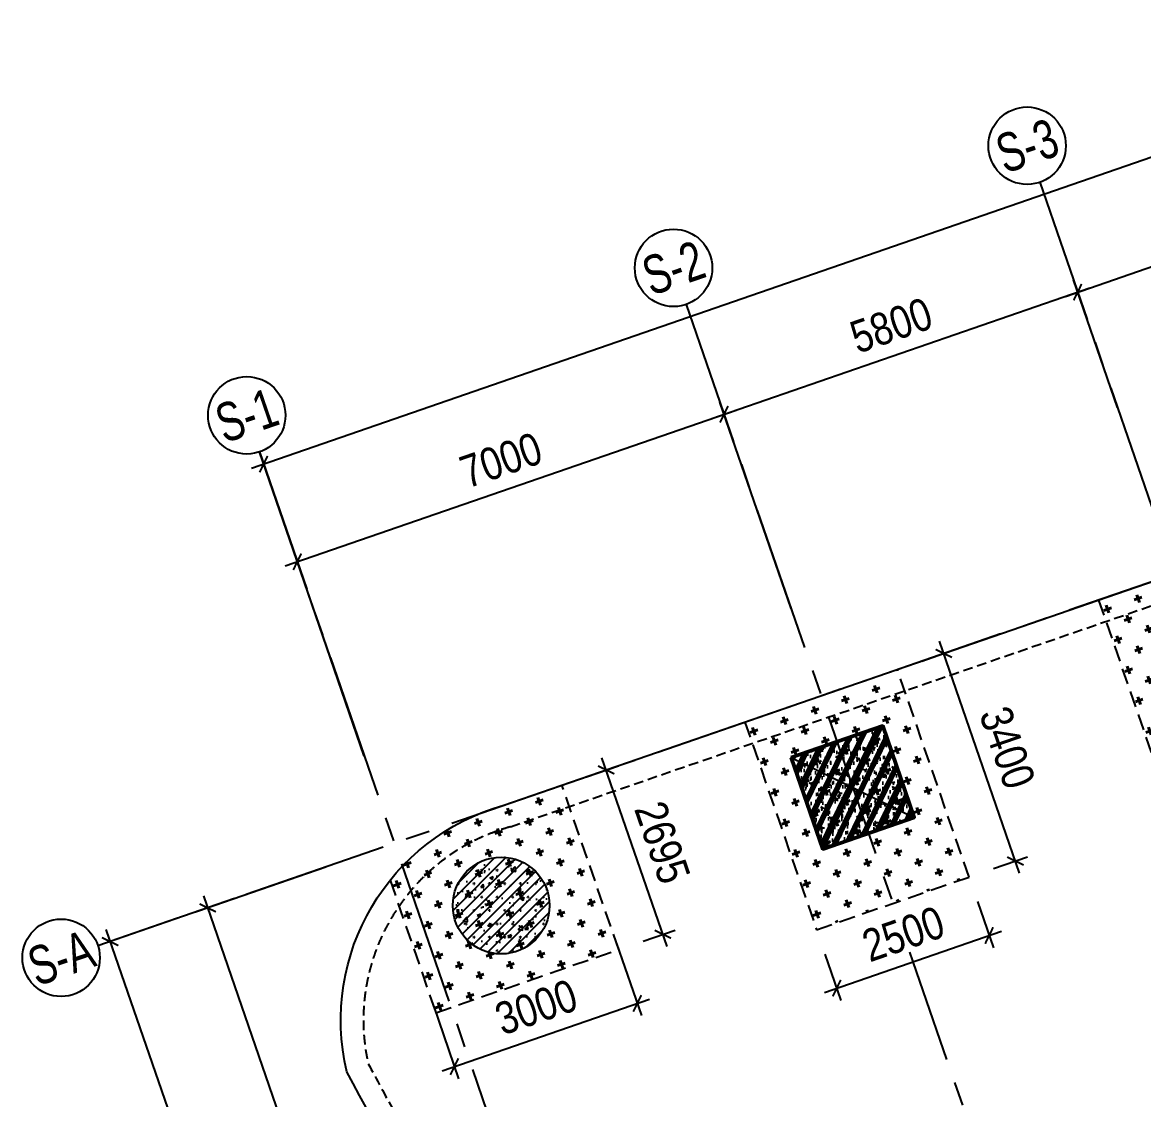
# Model space of a CAD drawing. Header units: millimetres. Extents: x -80883 to 1826631, y -376836 to 309394.
# Drawn here: x 1294282 to 1311664, y -304718 to -288030 of the extents above; entities that cross this region are included whole.
import ezdxf
from ezdxf.enums import TextEntityAlignment as Align

# ---------------------------------------------------------------- set-up
doc = ezdxf.new("R2010")
doc.units = ezdxf.units.MM
doc.header["$LTSCALE"] = 100
doc.header["$PDMODE"] = 32
doc.header["$PDSIZE"] = 2.5
for name, pattern in [('CENTER2', [1.125, 0.75, -0.125, 0.125, -0.125]), ('DASHED', [4.5, 3, -1.5]), ('HIDDEN', [0.375, 0.25, -0.125])]:
    doc.linetypes.add(name, pattern=pattern)
doc.layers.add('0-Hatch', color=250, linetype='Continuous', lineweight=40)
doc.layers.add('KT-Net cot vach', color=6, linetype='Continuous', lineweight=50)
for name, color, linetype in [('0-khuat', 3, 'HIDDEN'), ('A-GLAZ', 135, 'Continuous'), ('ccu11-Khuat', 9, 'DASHED'), ('ccu11-Thay', 7, 'Continuous'), ('ccu12-Hatch', 250, 'Continuous'), ('ccu12-Truc', 13, 'CENTER2'), ('KC-Betong', 6, 'Continuous'), ('KC2-DIM', 251, 'Continuous'), ('KT-Dim', 8, 'Continuous'), ('Xref_ST_MBDV Cot vach 30.7.2022|Xref_ST_MBDV Cot vach 30.7.2022|Xref_ST_MBDV Cot vach 30.7.2022|Xref_ST_MBDV Cot vach 30.7.2022|A-GRID-SYM', 50, 'Continuous')]:
    doc.layers.add(name, color=color, linetype=linetype)
doc.styles.add('Arial Narrow', font='ARIALN.TTF')
doc.styles.add('HBA-Text', font='GOTHIC.TTF')
doc.dimstyles.new('ccu12-200', dxfattribs={"dimscale": 200, "dimtxt": 2.5, "dimasz": 1, "dimexe": 1, "dimexo": 2, "dimgap": 1, "dimtad": 1, "dimdec": 0, "dimrnd": 5, "dimdsep": 46, "dimtxsty": 'Arial Narrow', "dimblk": 'ARCHTICK', "dimcen": -1, "dimdle": 1, "dimclrd": 256, "dimclre": 256, "dimclrt": 3, "dimadec": 0, "dimazin": 2, "dimtfac": 0.1, "dimtdec": 0, "dimtmove": 0, "dimatfit": 1, "dimldrblk": 'ARCHTICK', "dimfxl": 1, "dimtvp": 0.8333333333333334, "dimtolj": 1, "dimtzin": 12, "dimarcsym": 0})

# ---------------------------------------------------------------- blocks, each defined once
blk = doc.blocks.new('_ARCHTICK')
at = {"color": 0, "linetype": 'ByBlock', "const_width": 0.15}
blk.add_lwpolyline([(-0.5, -0.5), (0.5, 0.5)], dxfattribs=at)
blk = doc.blocks.new('*D996')
at = {"layer": 'Defpoints', "color": 0, "transparency": 16777216}
for p in [(308278.6622819378, -57855.77754066592, 5.460132575568766e-05), (312200.1974805766, -66552.32350938718, 5.460132620688229e-05), (309168.2030321773, -67599.11391979485)]:
    blk.add_point(p, dxfattribs=at)
at = {"layer": 'KT-Dim', "lineweight": -2, "transparency": 16777216}
for p, q in [((307900.5621193004, -57986.31591438611), (305878.8043469756, -58684.32400254539)), ((306002.5852414343, -58430.00473436658), (309233.4722190374, -67788.16400111368)), ((311822.0973179392, -66682.86188310738), (308979.1529508586, -67664.383106655))]:
    blk.add_line(p, q, dxfattribs=at)
at = {"layer": 'KT-Dim', "lineweight": -2, "transparency": 16777216, "xscale": 200, "yscale": 200, "zscale": 200}
for p, rotation in [((306067.8544282943, -58619.05481568532), 109.0471379637702), ((309168.2030321773, -67599.11391979494), 289.0471379637702)]:
    blk.add_blockref('_ARCHTICK', p, dxfattribs=dict(at, rotation=rotation))
at = {"layer": 'KT-Dim', "color": 3, "transparency": 16777216, "insert": (308048.3884736744, -62960.50347152674), "char_height": 500, "attachment_point": 5, "rotation": 289.0471379637702, "style": 'Arial Narrow'}
blk.add_mtext('\\A1;9500', dxfattribs=at)
blk = doc.blocks.new('GRID-SYM-flat-103')
at = {"layer": 'Xref_ST_MBDV Cot vach 30.7.2022|Xref_ST_MBDV Cot vach 30.7.2022|Xref_ST_MBDV Cot vach 30.7.2022|Xref_ST_MBDV Cot vach 30.7.2022|A-GRID-SYM'}
blk.add_circle((7.814746150539778e-20, 1.307624847908942e-17, 4.374695749536969e-07), 900.0000000000003, dxfattribs=at)
at = {"layer": 'Xref_ST_MBDV Cot vach 30.7.2022|Xref_ST_MBDV Cot vach 30.7.2022|Xref_ST_MBDV Cot vach 30.7.2022|Xref_ST_MBDV Cot vach 30.7.2022|A-GRID-SYM', "style": 'HBA-Text'}
blk.add_attdef('GRID', text='', height=900.0000000000003, rotation=19.04713795291325, dxfattribs=at).set_placement((7.814746150539778e-20, 1.307624847908942e-17, 4.374695749536969e-07), align=Align.MIDDLE_CENTER)
blk = doc.blocks.new('*D959')
at = {"layer": 'Defpoints', "color": 0, "transparency": 16777216}
for p in [(306860.7866720461, -58345.29644211305, 5.460132575568766e-05), (323836.0342480005, -104142.8937520662), (320490.9259154584, -105297.7861451339)]:
    blk.add_point(p, dxfattribs=at)
at = {"layer": 'KT-Dim', "lineweight": -2, "transparency": 16777216}
for p, q in [((306482.6865094086, -58475.83481583325), (304366.4036963392, -59206.47749745195)), ((304490.1845907979, -58952.15822927312), (320556.1951023185, -105486.8362264527)), ((323457.9340853631, -104273.4321257864), (320301.8758341396, -105363.055331994))]:
    blk.add_line(p, q, dxfattribs=at)
at = {"layer": 'KT-Dim', "lineweight": -2, "transparency": 16777216, "xscale": 200, "yscale": 200, "zscale": 200}
for p, rotation in [((304555.453777658, -59141.20831059189), 109.0471379637702), ((320490.9259154584, -105297.7861451339), 289.0471379637702)]:
    blk.add_blockref('_ARCHTICK', p, dxfattribs=dict(at, rotation=rotation))
at = {"layer": 'KT-Dim', "color": 3, "transparency": 16777216, "insert": (312953.5495899968, -82070.91633164953), "char_height": 500, "attachment_point": 5, "rotation": 289.0471379637702, "style": 'Arial Narrow'}
blk.add_mtext('\\A1;48830', dxfattribs=at)
blk = doc.blocks.new('*D965')
at = {"layer": 'Defpoints', "color": 0, "transparency": 16777216}
for p in [(363163.4852022186, -37115.10992757117), (306934.025148161, -51743.49375239976), (308410.2467223767, -56019.18170276831, 4.862310228169464e-05)]:
    blk.add_point(p, dxfattribs=at)
at = {"layer": 'KT-Dim', "lineweight": -2, "transparency": 16777216}
for p, q in [((363032.9430114967, -36737.011082768), (361621.9925326421, -32650.37255480103)), ((361876.3130504047, -32774.15088184165), (306744.9757257595, -51808.76484776071)), ((308279.7045316547, -55641.08285796514), (306868.7540528001, -51554.44432999816))]:
    blk.add_line(p, q, dxfattribs=at)
at = {"layer": 'KT-Dim', "lineweight": -2, "transparency": 16777216, "xscale": 200, "yscale": 200, "zscale": 200}
for p, rotation in [((361687.2636280031, -32839.42197720261), 19.0477163778953), ((306934.0251481611, -51743.49375239975), 199.0477163778953)]:
    blk.add_blockref('_ARCHTICK', p, dxfattribs=dict(at, rotation=rotation))
at = {"layer": 'KT-Dim', "color": 3, "transparency": 16777216, "insert": (334162.0591472954, -41861.09962134295), "char_height": 500, "attachment_point": 5, "rotation": 19.047716377895316, "style": 'Arial Narrow'}
blk.add_mtext('\\A1;57925', dxfattribs=at)
blk = doc.blocks.new('*D966')
at = {"layer": 'Defpoints', "color": 0, "transparency": 16777216}
for p in [(314072.7511054397, -50971.46038248898), (315242.5389979252, -54359.71304566249), (308625.786151832, -56644.13458594675)]:
    blk.add_point(p, dxfattribs=at)
at = {"layer": 'KT-Dim', "lineweight": -2, "transparency": 16777216}
for p, q in [((307266.9481779592, -53321.15110943523), (314261.8011867585, -50906.19119562951)), ((315112.0006242059, -53981.61288302481), (314007.48191858, -50782.41030117021)), ((308495.2477781127, -56266.03442330906), (307390.7290724185, -53066.8318412567))]:
    blk.add_line(p, q, dxfattribs=at)
at = {"layer": 'KT-Dim', "lineweight": -2, "transparency": 16777216, "xscale": 200, "yscale": 200, "zscale": 200}
for p, rotation in [((314072.7511054396, -50971.46038248912), 19.04713796363416), ((307455.9982592781, -53255.88192257562), 199.0471379636342)]:
    blk.add_blockref('_ARCHTICK', p, dxfattribs=dict(at, rotation=rotation))
at = {"layer": 'KT-Dim', "color": 3, "transparency": 16777216, "insert": (310615.7937861466, -51683.31140909341), "char_height": 500, "attachment_point": 5, "rotation": 19.047137963634164, "style": 'Arial Narrow'}
blk.add_mtext('\\A1;7000', dxfattribs=at)
blk = doc.blocks.new('*D967')
at = {"layer": 'Defpoints', "color": 0, "transparency": 16777216}
for p in [(319555.2034636396, -49078.65396357757), (320302.8164631628, -51244.09075167369), (315242.5389979252, -54359.71304566249)]:
    blk.add_point(p, dxfattribs=at)
at = {"layer": 'KT-Dim', "lineweight": -2, "transparency": 16777216}
for p, q in [((313883.701024121, -51036.72956934941), (319744.2535449584, -49013.38477671809)), ((320172.2780894435, -50865.99058903602), (319489.9342767799, -48889.60388225879)), ((315112.0006242059, -53981.61288302481), (314007.4819185802, -50782.41030117088))]:
    blk.add_line(p, q, dxfattribs=at)
at = {"layer": 'KT-Dim', "lineweight": -2, "transparency": 16777216, "xscale": 200, "yscale": 200, "zscale": 200}
for p, rotation in [((319555.2034636395, -49078.6539635777), 19.04713796363416), ((314072.7511054398, -50971.46038248979), 199.0471379636342)]:
    blk.add_blockref('_ARCHTICK', p, dxfattribs=dict(at, rotation=rotation))
at = {"layer": 'KT-Dim', "color": 3, "transparency": 16777216, "insert": (316665.3963883274, -49594.6974295948), "char_height": 500, "attachment_point": 5, "rotation": 19.047137963634164, "style": 'Arial Narrow'}
blk.add_mtext('\\A1;5800', dxfattribs=at)
blk = doc.blocks.new('*D968')
at = {"layer": 'Defpoints', "color": 0, "transparency": 16777216}
for p in [(325037.6558218878, -47185.84754464898), (325785.2688217285, -49351.28433366484), (320302.8164631628, -51244.09075167369)]:
    blk.add_point(p, dxfattribs=at)
at = {"layer": 'KT-Dim', "lineweight": -2, "transparency": 16777216}
for p, q in [((325654.7304480092, -48973.18417102715), (324972.3866350281, -46996.79746333018)), ((319366.1533823207, -49143.92315043752), (325226.7059032066, -47120.57835778948)), ((320172.2780894435, -50865.99058903602), (319489.93427678, -48889.60388225899))]:
    blk.add_line(p, q, dxfattribs=at)
at = {"layer": 'KT-Dim', "lineweight": -2, "transparency": 16777216, "xscale": 200, "yscale": 200, "zscale": 200}
for p, rotation in [((325037.6558218877, -47185.84754464909), 19.04713796363416), ((319555.2034636396, -49078.6539635779), 199.0471379636342)]:
    blk.add_blockref('_ARCHTICK', p, dxfattribs=dict(at, rotation=rotation))
at = {"layer": 'KT-Dim', "color": 3, "transparency": 16777216, "insert": (322147.8487465513, -47701.89101067458), "char_height": 500, "attachment_point": 5, "rotation": 19.047137963634164, "style": 'Arial Narrow'}
blk.add_mtext('\\A1;5800', dxfattribs=at)
blk = doc.blocks.new('*U161')
h = blk.add_hatch()
h.set_pattern_fill('VATLIEU04', color=250, scale=40, style=0, pattern_type=2)
h.set_pattern_definition([(49.99999999999999, (550, -550), (286.9040730403014, -25.10085399303804), [30, -330]), (355, (550, -550), (-55.50053344520001, 300.8768534800047), [24, -264]), (100.4514, (573.908672, -552.091736), (231.4037526856086, 275.7758168243814), [25.496076, -280.4568448]), (46.18420000000001, (550, -470), (426.8964194502578, -66.20760573160723), [45, -495]), (96.6356, (585.574698, -475.5173228), (373.8650822194813, 389.6471483601767), [38.2441152, -420.6852]), (351.1842, (550, -470), (373.8647780534509, 389.6474403701299), [36, -396]), (21, (590, -490), (238.7628208473847, -161.0475562661355), [30, -330]), (326.0000000000001, (590, -490), (97.32613276863269, 290.0600180187412), [24, -264]), (71.4514, (609.8968932, -503.4206424), (336.089051432596, 129.012198683981), [25.496076, -280.4568448]), (37.50000000000001, (550, -550), (4.863942126916267, 133.1575415325246), [0, -260.8, 0, -268, 0, -265]), (7.499999999999999, (550, -550), (105.2278149768594, 157.7646847529441), [0, -152.8, 0, -254.8, 0, -101]), (327.5, (460.8, -550), (213.5289744689636, -9.021948693751902), [0, -100, 0, -312, 0, -414]), (317.5, (420.8, -550), (233.2744677369545, 40.04199293292709), [0, -130, 0, -207.2, 0, -294]), (45, (550, -550), (-120.2081528017131, 120.2081528017131), []), (45, (550, -501), (-120.2081528017131, 120.2081528017131), [])])
h.paths.add_polyline_path([(-475, 475), (1025, 475), (1025, -1025), (-475, -1025)])
at = {"color": 6, "ltscale": 0.25}
blk.add_lwpolyline([(-475, 475), (1025, 475), (1025, -1025), (-475, -1025)], close=True, dxfattribs=at)
at = {"layer": 'Defpoints', "linetype": 'ByBlock', "ltscale": 30}
for p, q in [((1025, 475), (-475, -1025)), ((-475, 475), (1025, -1025))]:
    blk.add_line(p, q, dxfattribs=at)
blk = doc.blocks.new('MBDVCOTVACH-T2-T6-PN')
at = {"layer": 'ccu12-Hatch', "ltscale": 0.5}
h = blk.add_hatch(dxfattribs=at)
h.set_pattern_fill('BETONG', color=256, scale=80, pattern_type=2)
h.set_pattern_definition([(0, (-1067882.122035017, 300749.4537652719), (0, 415.69219392), [10, -230]), (0, (-1067882.122035017, 300766.7742733519), (0, 415.69219392), [10, -230]), (120, (-1067882.122035017, 300749.4537652719), (-360.0000000896072, -207.8460969599999), [9.999999999999982, -229.9999999999997]), (120, (-1067867.122035017, 300758.114019352), (-360.0000000896072, -207.8460969599999), [9.999999999999982, -229.9999999999997]), (0, (-1067762.122035017, 300957.2998622319), (0, 415.69219392), [10, -230]), (0, (-1067762.122035017, 300974.620370312), (0, 415.69219392), [10, -230]), (120, (-1067762.122035017, 300957.2998622319), (-360.0000000896072, -207.8460969599999), [9.999999999999982, -229.9999999999997]), (120, (-1067747.122035017, 300965.9601163119), (-360.0000000896072, -207.8460969599999), [9.999999999999982, -229.9999999999997]), (59.99999999999999, (-1067872.122035017, 300749.4537652719), (-360.0000000896072, 207.84609696), [10, -230]), (59.99999999999999, (-1067887.122035017, 300758.114019352), (-360.0000000896072, 207.84609696), [10, -230]), (59.99999999999999, (-1067752.122035017, 300541.6076683119), (-360.0000000896072, 207.84609696), [10, -230]), (59.99999999999999, (-1067767.122035017, 300550.2679223919), (-360.0000000896072, 207.84609696), [10, -230]), (45, (-1067882.122035017, 300749.4537652719), (-84.8528137423857, 84.8528137423857), []), (49.99999999999999, (-1067882.122035017, 300749.4537652719), (573.8081460806028, -50.20170798607609), [60, -660]), (355, (-1067882.122035017, 300749.4537652719), (-111.0010668904, 601.7537069600095), [48, -528]), (100.4514, (-1067834.304691017, 300745.2702932719), (462.8075053712172, 551.5516336487628), [50.992152, -560.9136896]), (46.18420000000001, (-1067882.122035017, 300909.4537652719), (853.7928389005156, -132.4152114632145), [90, -990]), (96.6356, (-1067810.972639017, 300898.4191196719), (747.7301644389627, 779.2942967203534), [76.48823039999999, -841.3704]), (351.1842, (-1067882.122035017, 300909.4537652719), (747.7295561069018, 779.2948807402597), [72, -792]), (21, (-1067802.122035017, 300869.4537652719), (477.5256416947693, -322.0951125322711), [60, -660]), (326.0000000000001, (-1067802.122035017, 300869.4537652719), (194.6522655372654, 580.1200360374824), [48, -528]), (71.4514, (-1067762.328248617, 300842.612480472), (672.1781028651919, 258.0243973679619), [50.992152, -560.9136896]), (37.50000000000001, (-1067882.122035017, 300749.4537652719), (9.727884253832535, 266.3150830650492), [0, -521.5999999999999, 0, -536, 0, -530]), (7.499999999999999, (-1067882.122035017, 300749.4537652719), (210.4556299537189, 315.5293695058882), [0, -305.6, 0, -509.6, 0, -202]), (327.5, (-1068060.522035017, 300749.4537652719), (427.0579489379272, -18.0438973875038), [0, -200, 0, -624, 0, -828]), (317.5, (-1068140.522035017, 300749.4537652719), (466.548935473909, 80.08398586585417), [0, -260, 0, -414.4, 0, -588])])
edge = h.paths.add_edge_path()
edge.add_arc((1654.764601502335, -962.6806758894818), 750, 0, 360)
at = {"layer": 'KC-Betong', "ltscale": 0.5}
blk.add_circle((1654.764601502335, -962.6806758894818), 750, dxfattribs=at)
at = {"layer": 'KT-Net cot vach', "rotation": 19.04713795399666}
blk.add_blockref('*U161', (6756.582588377176, 1036.745105400332), dxfattribs=at)
blk = doc.blocks.new('MBKC-T3-PN')
at = {"layer": 'ccu11-Khuat', "ltscale": 0.5, "elevation": -0.0003901197252574179}
blk.add_lwpolyline([(31224.41949791997, 10401.15608117677, -0.1203839840985264), (42572.85465626395, 11719.39024886949), (58379.85115727969, 7611.132730447047, -0.2258253160871416), (60186.44089432061, 5977.409135053749), (65551.80771612958, -9531.095751609828, 0.2919429440186994), (69736.50495830015, -12426.6161779894), (99368.00793614518, -12426.6161779894, -0.2609853684017961), (101894.5837610736, -14307.26193159987), (105248.9736585456, -29866.61846812873, -0.450430548376512), (100589.6931814908, -35326.6158653514), (55455.61416863091, -35326.6158653514, -0.3270381078692864), (50922.90468503162, -31997.94642836676), (46413.0024276413, -18965.37748569861, 0.4276044270060953), (30445.87231722521, -12504.80555859185), (12824.43251889106, -18584.35473983688, -0.1315578741241553), (10225.70651983377, -18473.84767023224), (9061.065310114762, -18020.38528109412, -0.1846755877232493), (7455.469289202709, -16623.04162249499), (2976.957835427951, -9107.263866643538, -0.02202630655650502), (-406.9169527727645, -3413.25466246967, -0.3992423458823245), (1800.966408062493, 257.1217708188342)], format="xyb", close=True, dxfattribs=at)
at = {"layer": 'ccu11-Thay', "elevation": -0.0003901197252574179}
blk.add_lwpolyline([(31106.50862324028, 10730.72166345781, -0.1205795836710196), (42638.87427653908, 12063.859528495), (58473.93031160696, 7948.309303218033, -0.2272385897093211), (60513.964432284, 6101.209794561379), (65878.81921774126, -9405.815059417277, 0.2908633368540378), (69743.13952882006, -12076.6161779894), (99390.07919017388, -12076.6161779894, -0.2655275921417467), (102229.2245215473, -14198.71881677723), (105593.7353260962, -29805.02123810095, -0.4513714951595503), (100592.7770390881, -35676.6158653514), (55455.39553553029, -35676.6158653514, -0.3267809868965265), (50590.57907296135, -32107.86789232772), (46084.8424524439, -19087.33667168533, 0.427810969143063), (30575.2745344413, -12830.40558466513), (12920.16765186726, -18921.57020124164, -0.1330764012900887), (10109.49357222929, -18804.19336872117), (8937.306803341722, -18347.79305564612, -0.183720991931343), (7150.621857264778, -16795.18900673359), (2680.126648878446, -9292.86400619999, -0.02215701127767281), (-737.5723420327995, -3537.213185448665, -0.4024491153328594), (1696.95094252727, 591.477936539799), (31106.50862324028, 10730.72166345781)], format="xyb", dxfattribs=at)
blk = doc.blocks.new('MBKC-N-T3')
at = {"layer": '0-Hatch', "ltscale": 2}
h = blk.add_hatch(dxfattribs=at)
h.set_pattern_fill('CROSS', color=256, scale=1000, angle=109.047137953997, style=0)
h.set_pattern_definition([(109.0471379539969, (4046433.294633726, -6935994.843189207), (-317.8990851971258, 154.7261181275824), [124.9999999999992, -374.9999999999968]), (199.0471379539969, (4046471.976163259, -6935915.368417908), (-154.7261181275824, -317.8990851971258), [124.9999999999992, -374.9999999999967])])
h.paths.add_polyline_path([(13280.78167594061, 4585.121683670324), (10917.29988690768, 3770.28733072622), (12027.219105836, 555.4449379654252), (14390.3451295679, 1371.309752724832)])
h = blk.add_hatch(dxfattribs=at)
h.set_pattern_fill('CROSS', color=256, scale=1000, angle=109.047137953997, style=0)
h.set_pattern_definition([(109.0471379539969, (4040950.842276657, -6937887.649608213), (-317.8990851971258, 154.7261181275824), [124.9999999999992, -374.9999999999968]), (199.0471379539969, (4040989.523806189, -6937808.174836914), (-154.7261181275824, -317.8990851971258), [124.9999999999992, -374.9999999999968])])
h.paths.add_polyline_path([(7797.503926413367, 2694.705985195003), (5434.022137380438, 1879.871632250841), (6544.76674876688, -1337.361481040425), (8907.892772498773, -521.4966662810184)])
h = blk.add_hatch(dxfattribs=at)
h.set_pattern_fill('CROSS', color=256, scale=1000, angle=109.047137953997, style=0)
h.set_pattern_definition([(109.0471379539969, (4035251.033043307, -6938997.677306491), (-317.8990851971258, 154.7261181275824), [124.9999999999995, -374.9999999999979]), (199.0471379539969, (4035289.714572839, -6938918.202535192), (-154.7261181275824, -317.8990851971258), [124.9999999999995, -374.9999999999978])])
edge = h.paths.add_edge_path()
edge.add_arc((2629.021960851038, -2740.241346216237), 3459.64061134853, 105.6293027778187, 141.1934522419279)
edge.add_line((-66.95955619658343, -572.109242438979), (641.2795107224956, -2623.500713812653))
edge.add_line((641.2795107224956, -2623.500713812653), (3477.030730670784, -1644.46291139489))
edge.add_line((3477.030730670784, -1644.46291139489), (2597.844773760997, 902.0706787407398))
edge.add_line((2597.844773760997, 902.0706787407398), (1696.951964988839, 591.4787324376521))
at = {"layer": '0-khuat', "ltscale": 10}
for p, q in [((8907.892772498773, -521.4966662810184), (7797.503926413599, 2694.705985194945)), ((5434.022137380671, 1879.871632250724), (6544.76674876688, -1337.361481040425)), ((3477.030730670551, -1644.46291139489), (2597.844773760997, 902.0706787407398)), ((-66.95955619658343, -572.1092424390954), (641.27951072203, -2623.500713812653)), ((6544.76674876688, -1337.361481040425), (8907.892772498773, -521.4966662810184)), ((641.27951072203, -2623.500713812711), (3477.030730670551, -1644.46291139489))]:
    blk.add_line(p, q, dxfattribs=at)
at = {"layer": '0-khuat', "ltscale": 10, "elevation": -5.460167590488056e-05}
blk.add_lwpolyline([(10917.29988690745, 3770.28733072622), (12027.219105836, 555.4449379654252), (14390.3451295679, 1371.309752724832), (13280.78167594038, 4585.121683670382)], dxfattribs=at)
blk = doc.blocks.new('*D1159')
at = {"layer": 'Defpoints', "color": 0, "ltscale": 0.5, "transparency": 16777216}
for p in [(1303363.061941672, -301921.291473342), (1300527.310721723, -302900.3292757599), (1303814.302915138, -303228.296307923)]:
    blk.add_point(p, dxfattribs=at)
at = {"layer": 'KC2-DIM', "lineweight": -2, "ltscale": 0.5, "transparency": 16777216}
for p, q in [((1303493.600315327, -302299.3916360018), (1303879.572101966, -303417.3463892529)), ((1300657.849095379, -303278.4294384196), (1301043.820882017, -304396.3841916707)), ((1300789.501613859, -304272.6032971687), (1304003.352996468, -303163.0271210951))]:
    blk.add_line(p, q, dxfattribs=at)
at = {"layer": 'KC2-DIM', "lineweight": -2, "ltscale": 0.5, "transparency": 16777216, "xscale": 200, "yscale": 200, "zscale": 200}
for p, rotation in [((1303814.302915138, -303228.296307923), 19.04713795400576), ((1300978.551695189, -304207.3341103408), 199.0471379540058)]:
    blk.add_blockref('_ARCHTICK', p, dxfattribs=dict(at, rotation=rotation))
at = {"layer": 'KC2-DIM', "color": 3, "ltscale": 0.5, "transparency": 16777216, "insert": (1302247.846409024, -303287.4554656679), "char_height": 500, "attachment_point": 5, "rotation": 19.047137954005763, "style": 'Arial Narrow', "bg_fill": 3, "box_fill_scale": 1.1, "bg_fill_color": 256, "bg_fill_true_color": 13158600, "bg_fill_transparency": 0}
blk.add_mtext('\\A1;3000', dxfattribs=at)
blk = doc.blocks.new('*D1177')
at = {"layer": 'Defpoints', "color": 0, "ltscale": 0.5, "transparency": 16777216}
for p in [(1303332.501276588, -299610.7319540301), (1302647.048951831, -299847.383086531), (1303526.234908741, -302393.9166766668)]:
    blk.add_point(p, dxfattribs=at)
at = {"layer": 'KC2-DIM', "lineweight": -2, "ltscale": 0.5, "transparency": 16777216}
for p, q in [((1304276.956420326, -302346.3156254957), (1303267.23208976, -299421.6818727002)), ((1303025.149114491, -299716.8447128754), (1303521.551357918, -299545.4627672022)), ((1303904.335071401, -302263.3783030111), (1304400.737314828, -302091.996357338))]:
    blk.add_line(p, q, dxfattribs=at)
at = {"layer": 'KC2-DIM', "lineweight": -2, "ltscale": 0.5, "transparency": 16777216, "xscale": 200, "yscale": 200, "zscale": 200}
for p, rotation in [((1303332.501276588, -299610.7319540301), 109.0471379539986), ((1304211.687233498, -302157.2655441658), 289.0471379539986)]:
    blk.add_blockref('_ARCHTICK', p, dxfattribs=dict(at, rotation=rotation))
at = {"layer": 'KC2-DIM', "color": 3, "ltscale": 0.5, "transparency": 16777216, "insert": (1304202.453998507, -300735.4178529582), "char_height": 500, "attachment_point": 5, "rotation": 289.0471379539986, "style": 'Arial Narrow', "bg_fill": 3, "box_fill_scale": 1.1, "bg_fill_color": 256, "bg_fill_true_color": 13158600, "bg_fill_transparency": 0}
blk.add_mtext('\\A1;2695', dxfattribs=at)
blk = doc.blocks.new('*D1178')
at = {"layer": 'Defpoints', "color": 0, "ltscale": 0.5, "transparency": 16777216}
for p in [(1308957.096950569, -301270.9504315528), (1306593.970926837, -302086.8152463122), (1309269.662800713, -302176.2872977143)]:
    blk.add_point(p, dxfattribs=at)
at = {"layer": 'KC2-DIM', "lineweight": -2, "ltscale": 0.5, "transparency": 16777216}
for p, q in [((1309087.635320931, -301649.0505953499), (1309334.931985894, -302365.3373796127)), ((1306717.486695083, -303057.4212976544), (1309458.712882612, -302111.0181125335)), ((1306724.509297199, -302464.9154101093), (1306971.805962162, -303181.2021943721))]:
    blk.add_line(p, q, dxfattribs=at)
at = {"layer": 'KC2-DIM', "lineweight": -2, "ltscale": 0.5, "transparency": 16777216, "xscale": 200, "yscale": 200, "zscale": 200}
for p, rotation in [((1309269.662800713, -302176.2872977143), 19.04713745481569), ((1306906.536776982, -302992.1521124737), 199.0471374548157)]:
    blk.add_blockref('_ARCHTICK', p, dxfattribs=dict(at, rotation=rotation))
at = {"layer": 'KC2-DIM', "color": 3, "ltscale": 0.5, "transparency": 16777216, "insert": (1307939.518896457, -302153.8599603354), "char_height": 500, "attachment_point": 5, "rotation": 19.047137454815694, "style": 'Arial Narrow', "bg_fill": 3, "box_fill_scale": 1.1, "bg_fill_color": 256, "bg_fill_true_color": 13158600, "bg_fill_transparency": 0}
blk.add_mtext('\\A1;2500', dxfattribs=at)
blk = doc.blocks.new('*D1179')
at = {"layer": 'Defpoints', "color": 0, "ltscale": 0.5, "transparency": 16777216}
for p in [(1308565.928934017, -297806.4379334885), (1307846.708104484, -298054.747780077), (1308957.096950569, -301270.9504315529)]:
    blk.add_point(p, dxfattribs=at)
at = {"layer": 'KC2-DIM', "lineweight": -2, "ltscale": 0.5, "transparency": 16777216}
for p, q in [((1308224.808234547, -297924.2093120071), (1308754.978999048, -297741.1686994536)), ((1309741.587014137, -301211.6906499962), (1308500.659699982, -297617.3878684569)), ((1309335.197080633, -301140.411963483), (1309865.367845134, -300957.3713509295))]:
    blk.add_line(p, q, dxfattribs=at)
at = {"layer": 'KC2-DIM', "lineweight": -2, "ltscale": 0.5, "transparency": 16777216, "xscale": 200, "yscale": 200, "zscale": 200}
for p, rotation in [((1308565.928934017, -297806.4379334885), 109.0471522611448), ((1309676.317780102, -301022.6405849644), 289.0471522611448)]:
    blk.add_blockref('_ARCHTICK', p, dxfattribs=dict(at, rotation=rotation))
at = {"layer": 'KC2-DIM', "color": 3, "ltscale": 0.5, "transparency": 16777216, "insert": (1309551.483063422, -299265.9582556229), "char_height": 500, "attachment_point": 5, "rotation": 289.04715226114484, "style": 'Arial Narrow', "bg_fill": 3, "box_fill_scale": 1.1, "bg_fill_color": 256, "bg_fill_true_color": 13158600, "bg_fill_transparency": 0}
blk.add_mtext('\\A1;3400', dxfattribs=at)
blk = doc.blocks.new('Grid-ST-flat-3')
at = {"layer": 'ccu12-Truc', "ltscale": 30}
for p, q in [((369404.6687134803, -36752.1382002916), (304555.4537775333, -59141.20830987486)), ((318967.803845129, -47377.27003148972), (338057.0955847398, -102668.7840106485)), ((313485.3514865386, -49270.0764494267), (332574.6432264913, -104561.5904295773)), ((306868.5986399635, -51554.49798831622), (325957.8903803295, -106846.0119696639))]:
    blk.add_line(p, q, dxfattribs=at)
at = {"layer": 'KT-Dim'}
ref = blk.add_blockref('GRID-SYM-flat-103', (318771.9905590695, -46810.12176409933, -2.916463833074756e-07), dxfattribs=dict(at, xscale=0.6666666666666666, yscale=0.6666666666666666, zscale=0.6666666666666666))
ref.add_attrib('GRID', 'S-3', dxfattribs={"layer": 'Xref_ST_MBDV Cot vach 30.7.2022|Xref_ST_MBDV Cot vach 30.7.2022|Xref_ST_MBDV Cot vach 30.7.2022|Xref_ST_MBDV Cot vach 30.7.2022|A-GRID-SYM', "height": 600, "rotation": 19, "style": 'HBA-Text', "width": 0.75}).set_placement((318771.9905590695, -46810.12176409933, -2.916463833074756e-07), align=Align.MIDDLE_CENTER)
ref = blk.add_blockref('GRID-SYM-flat-103', (313289.5382005037, -48702.9281821082, -2.916463833074756e-07), dxfattribs=dict(at, xscale=0.6666666666666666, yscale=0.6666666666666666, zscale=0.6666666666666666))
ref.add_attrib('GRID', 'S-2', dxfattribs={"layer": 'Xref_ST_MBDV Cot vach 30.7.2022|Xref_ST_MBDV Cot vach 30.7.2022|Xref_ST_MBDV Cot vach 30.7.2022|Xref_ST_MBDV Cot vach 30.7.2022|A-GRID-SYM', "height": 600, "rotation": 19.04713795308838, "style": 'HBA-Text', "width": 0.75}).set_placement((313289.5382005037, -48702.9281821082, -2.916463833074756e-07), align=Align.MIDDLE_CENTER)
ref = blk.add_blockref('GRID-SYM-flat-103', (306672.7853538807, -50987.34972111135, -2.916463833074756e-07), dxfattribs=dict(at, xscale=0.6666666666666666, yscale=0.6666666666666666, zscale=0.6666666666666666))
ref.add_attrib('GRID', 'S-1', dxfattribs={"layer": 'Xref_ST_MBDV Cot vach 30.7.2022|Xref_ST_MBDV Cot vach 30.7.2022|Xref_ST_MBDV Cot vach 30.7.2022|Xref_ST_MBDV Cot vach 30.7.2022|A-GRID-SYM', "height": 600, "rotation": 19, "style": 'HBA-Text', "width": 0.75}).set_placement((306672.7853538807, -50987.34972111135, -2.916463833074756e-07), align=Align.MIDDLE_CENTER)
ref = blk.add_blockref('GRID-SYM-flat-103', (303795.5476551738, -59391.20264497899, -5.489297214077149e-05), dxfattribs=dict(at, xscale=0.6666666666666666, yscale=0.6666666666666666, zscale=0.6666666666666666))
ref.add_attrib('GRID', 'S-A', dxfattribs={"layer": 'Xref_ST_MBDV Cot vach 30.7.2022|Xref_ST_MBDV Cot vach 30.7.2022|Xref_ST_MBDV Cot vach 30.7.2022|Xref_ST_MBDV Cot vach 30.7.2022|A-GRID-SYM', "height": 600, "rotation": 19, "style": 'HBA-Text', "width": 0.75}).set_placement((303795.5476551738, -59391.20264497899, -5.489297214077149e-05), align=Align.MIDDLE_CENTER)
dim = blk.add_aligned_dim(p1=(363163.4852022187, -37115.1099275712), p2=(308410.2467223767, -56019.18170276831, 4.862310228169464e-05), distance=-4523.354682656072, dimstyle='ccu12-200', dxfattribs=at)
dim.commit()
dim.dimension.update_dxf_attribs({"geometry": '*D965', "text_midpoint": (334162.0591472954, -41861.09962134295)})
for base, p1, p2, angle, picture, middle in [((325037.6558218878, -47185.84754464898), (320302.8164631627, -51244.09075167367), (325785.2688217285, -49351.2843336648), 19.04713796417834, '*D968', (322147.8487465514, -47701.8910106745)), ((319555.2034636396, -49078.65396357757), (315242.5389979252, -54359.71304566249), (320302.8164631627, -51244.09075167367), 19.04713796417834, '*D967', (316665.3963883274, -49594.69742959473)), ((314072.7511054397, -50971.46038248898), (308625.7861518319, -56644.13458594673), (315242.5389979252, -54359.71304566249), 19.04713796417834, '*D966', (310615.7937861466, -51683.31140909337)), ((309168.2030321773, -67599.11391979485, -5.460132575746401e-05), (308278.6622819378, -57855.77754066593), (312200.1974805766, -66552.3235093872), 109.0471379637702, '*D996', (308048.3884736744, -62960.50347152674, -5.460132575746401e-05)), ((320490.9259154584, -105297.7861451339, -5.460132575746401e-05), (306860.7866720461, -58345.29644211305), (323836.0342480005, -104142.8937520662, -5.460132575746401e-05), 109.0471379637702, '*D959', (312953.5495899968, -82070.91633164953, -5.460132575746401e-05))]:
    dim = blk.add_linear_dim(base=base, p1=p1, p2=p2, angle=angle, dimstyle='ccu12-200', dxfattribs=at)
    dim.commit()
    dim.dimension.update_dxf_attribs({"geometry": picture, "text_midpoint": middle})

msp = doc.modelspace()

# ---------------------------------------------------------------- linework, layer by layer
at = {"layer": 'A-GLAZ'}
msp.add_lwpolyline([(1331155.712801311, -290018.7321018141, -0.1205795836710196), (1342688.078454609, -288685.5942367769), (1358523.134489677, -292801.1444620539, -0.2272385897093211), (1360563.168610354, -294648.2439707106), (1365928.023395812, -310155.2688246892, 0.2908633368540378), (1369792.34370689, -312826.0699432613), (1399439.283368244, -312826.0699432613, -0.2655275921417467), (1402278.428699618, -314948.1725820492), (1405642.939504167, -330554.4750033729, -0.4513714951595503), (1400641.981217158, -336426.0696306233), (1355504.599713601, -336426.0696306233, -0.3267809868965265), (1350639.783251032, -332857.3216575996), (1346134.046630514, -319836.7904369573, 0.427810969143063), (1330624.478712512, -313579.8593499371), (1312969.371829938, -319671.0239665136, -0.1330764012900887), (1310158.6977503, -319553.6471339931), (1308986.510981412, -319097.2468209181, -0.183720991931343), (1307199.826035335, -317544.6427720055), (1302729.330826949, -310042.3177714719, -0.02215701127767281), (1299311.631836038, -304286.6669507206, -0.4024491153328594), (1301746.155120598, -300157.9758287321), (1331155.712801311, -290018.7321018141)], format="xyb", dxfattribs=at)

# ---------------------------------------------------------------- block references
for name, p in [('Grid-ST-flat-3', (991086.621342859, -243129.7985158589)), ('MBKC-N-T3', (1300049.20417807, -300749.4537652719))]:
    msp.add_blockref(name, p)
at = {"layer": 'KC2-DIM', "ltscale": 0.5}
msp.add_blockref('MBKC-T3-PN', (1300049.20417807, -300749.4537652719), dxfattribs=at)
at = {"layer": 'KC2-DIM'}
msp.add_blockref('MBDVCOTVACH-T2-T6-PN', (1300049.20417807, -300749.4537652719), dxfattribs=at)

# ---------------------------------------------------------------- next in the draw order: dimensions: what is measured, and where the dimension line sits
at = {"layer": 'KC2-DIM', "ltscale": 0.5}
for p1, p2, distance, picture, middle in [((1306593.970926837, -302086.8152463123), (1308957.096950569, -301270.9504315529), -957.7746352390342, '*D1178', (1307939.518896457, -302153.8599603354)), ((1300527.310721723, -302900.3292757599), (1303363.061941671, -301921.2914733421), -1382.707508388247, '*D1159', (1302247.846409024, -303287.4554656679))]:
    dim = msp.add_aligned_dim(p1=p1, p2=p2, distance=distance, dimstyle='ccu12-200', override={"dimfxl": 150, "dimtfill": 1}, dxfattribs=at)
    dim.commit()
    dim.dimension.update_dxf_attribs({"geometry": picture, "text_midpoint": middle})

# ---------------------------------------------------------------- next in the draw order: dimensions: what is measured, and where the dimension line sits
for p1, p2, distance, picture, middle in [((1308957.096950569, -301270.9504315529), (1307846.708104484, -298054.7477800769), -760.8786904276009, '*D1179', (1309551.483063422, -299265.9582556229)), ((1303526.234908741, -302393.9166766667), (1302647.048951831, -299847.3830865311), -725.1542236165546, '*D1177', (1304202.453998507, -300735.4178529582))]:
    dim = msp.add_aligned_dim(p1=p1, p2=p2, distance=distance, dimstyle='ccu12-200', override={"dimfxl": 150, "dimtfill": 1}, dxfattribs=at)
    dim.commit()
    dim.dimension.update_dxf_attribs({"geometry": picture, "text_midpoint": middle})

doc.saveas('drawing.dxf')
